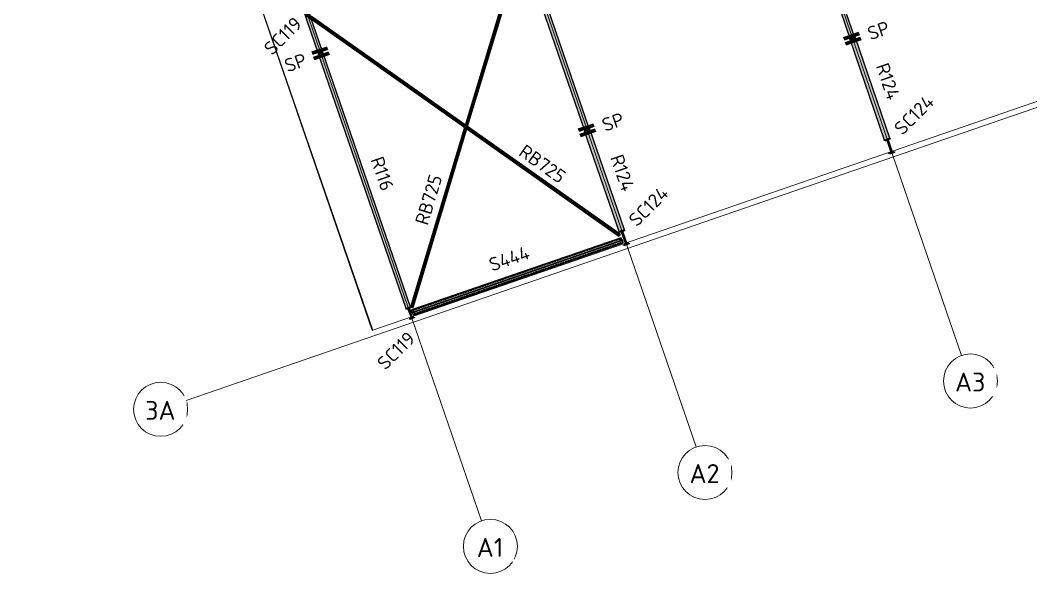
# Model space of a CAD drawing. Header units: millimetres. Extents: x 665 to 159342, y 5858 to 4035990.
# Drawn here: x 32365 to 69796, y 3948325 to 3969070 of the extents above; entities that cross this region are included whole.
import ezdxf

# ---------------------------------------------------------------- set-up
doc = ezdxf.new("R2010")
doc.units = ezdxf.units.MM
doc.linetypes.add('Dash', pattern=[7, 5, -2])
for name, color, linetype, lineweight in [('A-270-M_ROOF', 132, 'Continuous', 13), ('S-280-A_COLUMN', 171, 'Continuous', 18), ('S-280-A_STRUCT_FRAME', 2, 'Continuous', 18), ('S-280-M_COLUMN', 52, 'Continuous', 13), ('S-280-M_STRUCT_FRAME', 12, 'Continuous', 13), ('Z-000-T_TEXT', 131, 'Continuous', 25), ('Z-030-M_GRID', 191, 'Continuous', 13), ('Z-033_T_GRIDREF', 31, 'Continuous', 13)]:
    doc.layers.add(name, color=color, linetype=linetype, lineweight=lineweight)
doc.styles.add('ISOCPEUR_2', font='isocpeur.ttf', dxfattribs={"height": 700})
doc.styles.add('ISOCPEUR_3', font='isocpeur.ttf', dxfattribs={"height": 500})

# ---------------------------------------------------------------- blocks, each defined once
blk = doc.blocks.new('25021-APA-ZZ-ZZ-M3-AR-000001_V3_rvt-1-S6_001 - UPPER ROOF FRAMING - PART 1')
at = {"layer": 'A-270-M_ROOF', "color": 253, "lineweight": 5}
for p, q in [((-2453027, 3976305), (-2446584, 3957592)), ((-2453017, 3976308), (-2446563, 3957599)), ((-2446563, 3957599), (-2398037, 3974308)), ((-2446584, 3957592), (-2446563, 3957599))]:
    blk.add_line(p, q, dxfattribs=at)
blk = doc.blocks.new('NRP_Framing-Steel-SHS - S444 - 200x200x6_0SHS-3929301-S6_001 - UPPER ROOF FRAMING - PART 1')
at = {"layer": 'S-280-M_STRUCT_FRAME', "linetype": 'Dash', "lineweight": 25}
for p, q in [((4113, 94), (-4097, 94)), ((4113, -94), (-4097, -94))]:
    blk.add_line(p, q, dxfattribs=at)
blk = doc.blocks.new('NRP_Framing-Steel-EA - RB725 - 75x75x8EA-3940433-S6_001 - UPPER ROOF FRAMING - PART 1')
at = {"layer": 'S-280-M_STRUCT_FRAME', "linetype": 'Dash', "lineweight": 35}
for points in [[(-2437452, 3961094), (-2437413, 3961148), (-2448813, 3969189), (-2448855, 3969174), (-2448839, 3969125), (-2437670, 3961248)], [(-2437450, 3961088), (-2437452, 3961094), (-2448839, 3969125), (-2448837, 3969119), (-2437457, 3961094)], [(-2437454, 3961082), (-2437450, 3961088), (-2448837, 3969119), (-2448833, 3969106), (-2437690, 3961248)], [(-2437413, 3961148), (-2437413, 3961149), (-2437554, 3961248)]]:
    blk.add_hatch(color=132, dxfattribs=at).paths.add_polyline_path(points)
at = {"layer": 'S-280-M_STRUCT_FRAME', "color": 133, "linetype": 'Dash', "lineweight": 35}
for p, q in [((-2449023, 3969337), (-2449066, 3969276)), ((-2449066, 3969276), (-2449064, 3969269)), ((-2449064, 3969269), (-2449059, 3969276)), ((-2449064, 3969269), (-2448833, 3969106)), ((-2449061, 3969281), (-2449022, 3969336)), ((-2449059, 3969276), (-2449061, 3969281)), ((-2449061, 3969281), (-2448839, 3969125)), ((-2449059, 3969276), (-2448837, 3969119)), ((-2449022, 3969336), (-2449023, 3969337)), ((-2449023, 3969337), (-2448813, 3969189)), ((-2449022, 3969336), (-2448814, 3969189))]:
    blk.add_line(p, q, dxfattribs=at)
at = {"layer": 'S-280-M_STRUCT_FRAME', "color": 133, "lineweight": 35}
for p, q in [((-2448813, 3969189), (-2437413, 3961149)), ((-2448813, 3969189), (-2437413, 3961148)), ((-2448839, 3969125), (-2437452, 3961094)), ((-2448837, 3969119), (-2437450, 3961088)), ((-2448833, 3969106), (-2437454, 3961082)), ((-2437450, 3961088), (-2437454, 3961082)), ((-2437413, 3961148), (-2437452, 3961094)), ((-2437452, 3961094), (-2437450, 3961088)), ((-2437413, 3961149), (-2437413, 3961148))]:
    blk.add_line(p, q, dxfattribs=at)
blk = doc.blocks.new('NRP_Framing-Steel-EA - RB725 - 75x75x8EA-4109985-S6_001 - UPPER ROOF FRAMING - PART 1')
at = {"layer": 'S-280-M_STRUCT_FRAME', "linetype": 'Dash', "lineweight": 35}
h = blk.add_hatch(color=132, dxfattribs=at)
h.paths.add_polyline_path([(-2445084, 3958437), (-2443086, 3965053), (-2443150, 3965099), (-2445156, 3958458), (-2445125, 3958449)])
h.paths.add_polyline_path([(-2443062, 3965133), (-2441052, 3971787), (-2441075, 3971853), (-2441114, 3971840), (-2443126, 3965178)])
at = {"layer": 'S-280-M_STRUCT_FRAME', "color": 133, "lineweight": 35}
for p, q in [((-2441115, 3971840), (-2443127, 3965178)), ((-2441114, 3971840), (-2443126, 3965178)), ((-2443062, 3965132), (-2441052, 3971787)), ((-2443150, 3965099), (-2445156, 3958458)), ((-2443151, 3965099), (-2445156, 3958459)), ((-2445084, 3958437), (-2443086, 3965053)), ((-2445156, 3958458), (-2445156, 3958459)), ((-2445084, 3958437), (-2445156, 3958458))]:
    blk.add_line(p, q, dxfattribs=at)
at = {"layer": 'S-280-M_STRUCT_FRAME', "color": 133, "linetype": 'Dash', "lineweight": 35}
for p, q in [((-2441040, 3972086), (-2441115, 3971840)), ((-2441040, 3972085), (-2441114, 3971840)), ((-2441052, 3971787), (-2440968, 3972064)), ((-2440976, 3972067), (-2441040, 3972086)), ((-2441040, 3972086), (-2441040, 3972085)), ((-2441040, 3972085), (-2440968, 3972064)), ((-2440978, 3972072), (-2440979, 3972068)), ((-2440970, 3972070), (-2440978, 3972072)), ((-2440978, 3972072), (-2440976, 3972067)), ((-2440968, 3972064), (-2440970, 3972070)), ((-2443127, 3965178), (-2443151, 3965099)), ((-2443126, 3965178), (-2443150, 3965099)), ((-2443086, 3965053), (-2443062, 3965132))]:
    blk.add_line(p, q, dxfattribs=at)
blk = doc.blocks.new('NRP_Framing-Steel-EA - WB725 - 75x75x8EA-3966783-S6_001 - UPPER ROOF FRAMING - PART 1')
at = {"layer": 'S-280-M_STRUCT_FRAME', "linetype": 'Dash', "lineweight": 25}
for points in [[(-2445108, 3958249), (-2445092, 3958255), (-2445095, 3958262), (-2445104, 3958259), (-2445126, 3958322), (-2445132, 3958320), (-2445123, 3958293)], [(-2445104, 3958259), (-2445095, 3958262), (-2445117, 3958325), (-2445126, 3958322), (-2445108, 3958268)]]:
    blk.add_hatch(color=256, dxfattribs=at).paths.add_polyline_path(points)
for p, q in [((-2445117, 3958325), (-2437410, 3960979)), ((-2437410, 3960979), (-2437388, 3960916)), ((-2445056, 3958276), (-2437340, 3960933)), ((-2445053, 3958268), (-2437337, 3960925)), ((-2437340, 3960933), (-2437337, 3960925)), ((-2445056, 3958276), (-2445095, 3958262)), ((-2445092, 3958255), (-2445053, 3958268)), ((-2445053, 3958268), (-2445056, 3958276))]:
    blk.add_line(p, q, dxfattribs=at)
at = {"layer": 'S-280-M_STRUCT_FRAME', "lineweight": 25}
for p, q in [((-2445126, 3958322), (-2445132, 3958320)), ((-2445132, 3958320), (-2445108, 3958249)), ((-2445126, 3958322), (-2445117, 3958325)), ((-2445104, 3958259), (-2445126, 3958322)), ((-2445108, 3958249), (-2445092, 3958255)), ((-2445095, 3958262), (-2445104, 3958259))]:
    blk.add_line(p, q, dxfattribs=at)
blk = doc.blocks.new('NRP_Framing-Steel-EA - WB725 - 75x75x8EA-3966784-S6_001 - UPPER ROOF FRAMING - PART 1')
at = {"layer": 'S-280-M_STRUCT_FRAME', "linetype": 'Dash', "lineweight": 25}
for points in [[(-2437295, 3960860), (-2437289, 3960862), (-2437314, 3960933), (-2437329, 3960928), (-2437327, 3960920), (-2437317, 3960923), (-2437297, 3960865)], [(-2437305, 3960857), (-2437295, 3960860), (-2437317, 3960923), (-2437327, 3960920), (-2437314, 3960882)]]:
    blk.add_hatch(color=256, dxfattribs=at).paths.add_polyline_path(points)
at = {"layer": 'S-280-M_STRUCT_FRAME', "lineweight": 25}
for p, q in [((-2437314, 3960933), (-2437329, 3960928)), ((-2437289, 3960862), (-2437314, 3960933)), ((-2437327, 3960920), (-2437317, 3960923)), ((-2437317, 3960923), (-2437295, 3960860)), ((-2437295, 3960860), (-2437305, 3960857)), ((-2437295, 3960860), (-2437289, 3960862))]:
    blk.add_line(p, q, dxfattribs=at)
at = {"layer": 'S-280-M_STRUCT_FRAME', "linetype": 'Dash', "lineweight": 25}
for p, q in [((-2437366, 3960907), (-2445081, 3958250)), ((-2437305, 3960857), (-2445011, 3958203)), ((-2437368, 3960914), (-2437366, 3960907)), ((-2437366, 3960907), (-2437327, 3960920)), ((-2437329, 3960928), (-2437337, 3960925)), ((-2445081, 3958250), (-2445084, 3958257)), ((-2445011, 3958203), (-2445033, 3958267))]:
    blk.add_line(p, q, dxfattribs=at)
blk = doc.blocks.new('Grid - NRP_Grid-Head-320187-S6_001 - UPPER ROOF FRAMING - PART 1')
at = {"layer": 'Z-033_T_GRIDREF'}
blk.add_circle((0, 0), 5, dxfattribs=at)
blk = doc.blocks.new('NRP_Splice _v3_ - NRP_Splice-3209833-S6_001 - UPPER ROOF FRAMING - PART 1')
at = {"layer": 'Z-000-T_TEXT', "lineweight": 70}
for p, q in [((-0.5, 1.5), (-0.5, -1.5)), ((-0.5, 1.5), (-0.5, -1.5)), ((0.5, 1.5), (0.5, -1.5)), ((0.5, -1.5), (0.5, 1.5))]:
    blk.add_line(p, q, dxfattribs=at)
blk = doc.blocks.new('NRP_Splice _v3_ - NRP_Splice-3927024-S6_001 - UPPER ROOF FRAMING - PART 1')
at = {"layer": 'Z-000-T_TEXT', "lineweight": 70}
for p, q in [((-0.5, -1.5), (-0.5, 1.5)), ((-0.5, 1.5), (-0.5, -1.5)), ((0.5, -1.5), (0.5, 1.5)), ((0.5, -1.5), (0.5, 1.5))]:
    blk.add_line(p, q, dxfattribs=at)

msp = doc.modelspace()

# ---------------------------------------------------------------- hatches: boundary and pattern name
at = {"layer": 'S-280-M_STRUCT_FRAME', "lineweight": 5}
for points in [[(63118, 3968359), (63279, 3968415), (59570, 3979187), (59409, 3979131), (61546, 3972923)], [(43415, 3967821), (43577, 3967876), (40493, 3976833), (40331, 3976777), (41659, 3972923)], [(53281, 3964972), (53449, 3965030), (49740, 3975802), (49572, 3975744), (51427, 3970355)], [(63100, 3968353), (64380, 3964634), (64578, 3964702), (63297, 3968421)], [(63279, 3968416), (63297, 3968422), (63283, 3968463), (63265, 3968457), (63277, 3968421)], [(63099, 3968354), (63117, 3968360), (63103, 3968401), (63085, 3968395), (63098, 3968359)], [(46659, 3958400), (46821, 3958456), (43577, 3967876), (43416, 3967820), (45340, 3962231)], [(43577, 3967876), (43546, 3967866), (43543, 3967865)], [(53449, 3965031), (53464, 3965036), (53449, 3965077), (53435, 3965072), (53448, 3965035)], [(53266, 3964968), (53281, 3964973), (53266, 3965014), (53252, 3965009), (53265, 3964972)], [(54547, 3961248), (54745, 3961316), (53464, 3965035), (53266, 3964967), (54209, 3962231)], [(46927, 3958160), (54689, 3960833), (54624, 3961022), (46861, 3958349), (46892, 3958260)]]:
    msp.add_hatch(color=256, dxfattribs=at).paths.add_polyline_path(points)
at = {"layer": 'S-280-M_STRUCT_FRAME'}
for points in [[(63297, 3968421), (63297, 3968422), (63279, 3968415)], [(53464, 3965035), (53464, 3965036), (53449, 3965030)]]:
    msp.add_hatch(color=256, dxfattribs=at).paths.add_polyline_path(points)

# ---------------------------------------------------------------- linework, layer by layer
at = {"layer": 'S-280-M_COLUMN', "lineweight": 35}
for p, q in [((64384, 3964624), (64581, 3964692)), ((64586, 3964680), (64505, 3964652)), ((64581, 3964692), (64586, 3964680)), ((64388, 3964612), (64384, 3964624)), ((64469, 3964639), (64388, 3964612)), ((64641, 3964183), (64487, 3964631)), ((64496, 3964634), (64650, 3964186)), ((64551, 3964137), (64632, 3964165)), ((64556, 3964125), (64551, 3964137)), ((64753, 3964193), (64556, 3964125)), ((64668, 3964177), (64749, 3964205)), ((64749, 3964205), (64753, 3964193)), ((54550, 3961238), (54748, 3961306)), ((54555, 3961226), (54550, 3961238)), ((54636, 3961253), (54555, 3961226)), ((54808, 3960797), (54654, 3961245)), ((54663, 3961248), (54817, 3960800)), ((54752, 3961294), (54671, 3961266)), ((54748, 3961306), (54752, 3961294)), ((54718, 3960751), (54799, 3960779)), ((54722, 3960739), (54718, 3960751)), ((54920, 3960807), (54722, 3960739)), ((54835, 3960791), (54916, 3960819)), ((54916, 3960819), (54920, 3960807)), ((46660, 3958388), (46828, 3958446)), ((46663, 3958378), (46660, 3958388)), ((46733, 3958402), (46663, 3958378)), ((46864, 3958056), (46747, 3958395)), ((46755, 3958397), (46871, 3958059)), ((46832, 3958436), (46762, 3958412)), ((46828, 3958446), (46832, 3958436)), ((46787, 3958018), (46857, 3958042)), ((46791, 3958007), (46787, 3958018)), ((46959, 3958065), (46791, 3958007)), ((46886, 3958052), (46956, 3958076)), ((46956, 3958076), (46959, 3958065))]:
    msp.add_line(p, q, dxfattribs=at)
for centre, radius, start, end in [((64474, 3964626), 14, 19.0004, 109.0004), ((64509, 3964638), 14, 109.0004, 199.0004), ((64628, 3964178), 14, 289.0004, 19.0004), ((64663, 3964190), 14, 199.0004, 289.0004), ((54640, 3961240), 14, 19.0004, 109.0004), ((54676, 3961252), 14, 109.0004, 199.0004), ((54795, 3960792), 14, 289.0004, 19.0004), ((54830, 3960804), 14, 199.0004, 289.0004), ((46737, 3958391), 11.4, 19.0004, 109.0004), ((46765, 3958401), 11.4, 109.0004, 199.0004), ((46853, 3958053), 11.4, 289.0004, 19.0004), ((46882, 3958062), 11.4, 199.0004, 289.0004)]:
    msp.add_arc(centre, radius, start, end, dxfattribs=at)
at = {"layer": 'S-280-M_STRUCT_FRAME', "lineweight": 25}
for p, q in [((63118, 3968359), (59409, 3979131)), ((63279, 3968415), (59570, 3979187)), ((43415, 3967821), (40331, 3976777)), ((43577, 3967876), (40493, 3976833)), ((53281, 3964972), (49572, 3975744)), ((53449, 3965030), (49740, 3975802)), ((63100, 3968353), (63297, 3968421)), ((63282, 3968464), (63265, 3968458)), ((63265, 3968457), (63283, 3968463)), ((63297, 3968422), (63279, 3968416)), ((63283, 3968463), (63282, 3968464)), ((63297, 3968422), (63283, 3968463)), ((63297, 3968421), (63297, 3968422)), ((64578, 3964702), (63297, 3968421)), ((63103, 3968402), (63085, 3968396)), ((63085, 3968395), (63103, 3968401)), ((63085, 3968396), (63085, 3968395)), ((63085, 3968395), (63099, 3968354)), ((63117, 3968360), (63099, 3968354)), ((63099, 3968354), (63100, 3968353)), ((64380, 3964634), (63100, 3968353)), ((63279, 3968415), (63118, 3968359)), ((43577, 3967876), (43415, 3967821)), ((43416, 3967820), (43577, 3967876)), ((46659, 3958400), (43416, 3967820)), ((46821, 3958456), (43577, 3967876)), ((53449, 3965078), (53434, 3965073)), ((53435, 3965072), (53449, 3965077)), ((53449, 3965077), (53449, 3965078)), ((53464, 3965036), (53449, 3965077)), ((53266, 3965015), (53252, 3965010)), ((53252, 3965009), (53267, 3965014)), ((53252, 3965010), (53252, 3965009)), ((53252, 3965009), (53266, 3964968)), ((53266, 3964967), (53464, 3965035)), ((53281, 3964973), (53266, 3964968)), ((53266, 3964968), (53266, 3964967)), ((54547, 3961248), (53266, 3964967)), ((53449, 3965030), (53281, 3964972)), ((53464, 3965036), (53449, 3965031)), ((53464, 3965035), (53464, 3965036)), ((54745, 3961316), (53464, 3965035)), ((64578, 3964702), (64380, 3964634)), ((54745, 3961316), (54547, 3961248)), ((54624, 3961022), (46861, 3958349)), ((54624, 3961022), (54689, 3960833)), ((46927, 3958160), (54689, 3960833)), ((46821, 3958456), (46659, 3958400)), ((46927, 3958160), (46861, 3958349))]:
    msp.add_line(p, q, dxfattribs=at)
at = {"layer": 'S-280-M_STRUCT_FRAME', "linetype": 'Dash', "lineweight": 25}
for p, q in [((63264, 3968458), (63103, 3968402)), ((63103, 3968401), (63180, 3968428)), ((63180, 3968428), (63194, 3968386)), ((63189, 3968431), (63265, 3968457)), ((63203, 3968389), (63189, 3968431)), ((63194, 3968386), (63118, 3968360)), ((63279, 3968416), (63203, 3968389)), ((63203, 3968389), (63203, 3968389)), ((43567, 3967905), (43406, 3967849)), ((43406, 3967849), (43483, 3967875)), ((43493, 3967848), (43415, 3967821)), ((43415, 3967821), (43416, 3967820)), ((43483, 3967875), (43493, 3967848)), ((43490, 3967878), (43567, 3967904)), ((43499, 3967850), (43490, 3967878)), ((43577, 3967877), (43499, 3967850)), ((43499, 3967850), (43499, 3967850)), ((43577, 3967876), (43577, 3967876)), ((53434, 3965073), (53266, 3965015)), ((53355, 3965045), (53435, 3965072)), ((53267, 3965014), (53346, 3965042)), ((53360, 3965000), (53281, 3964973)), ((53346, 3965042), (53360, 3965000)), ((53369, 3965003), (53355, 3965045)), ((53449, 3965031), (53369, 3965003)), ((53369, 3965003), (53369, 3965003))]:
    msp.add_line(p, q, dxfattribs=at)
at = {"layer": 'Z-030-M_GRID'}
for p, q in [((67235, 3956664), (50144, 4006298)), ((57402, 3953278), (40311, 4002912))]:
    msp.add_line(p, q, dxfattribs=at)

# ---------------------------------------------------------------- block references
at = {"lineweight": 5}
msp.add_blockref('25021-APA-ZZ-ZZ-M3-AR-000001_V3_rvt-1-S6_001 - UPPER ROOF FRAMING - PART 1', (2491986, 0), dxfattribs=at)
at = {"layer": 'S-280-M_STRUCT_FRAME', "color": 133, "linetype": 'Dash', "lineweight": 35}
for name in ['NRP_Framing-Steel-EA - RB725 - 75x75x8EA-4109985-S6_001 - UPPER ROOF FRAMING - PART 1', 'NRP_Framing-Steel-EA - RB725 - 75x75x8EA-3940433-S6_001 - UPPER ROOF FRAMING - PART 1']:
    msp.add_blockref(name, (2491986, 0), dxfattribs=at)
at = {"layer": 'S-280-M_STRUCT_FRAME', "linetype": 'Dash', "lineweight": 25}
for name in ['NRP_Framing-Steel-EA - WB725 - 75x75x8EA-3966783-S6_001 - UPPER ROOF FRAMING - PART 1', 'NRP_Framing-Steel-EA - WB725 - 75x75x8EA-3966784-S6_001 - UPPER ROOF FRAMING - PART 1']:
    msp.add_blockref(name, (2491986, 0), dxfattribs=at)
at = {"layer": 'S-280-M_STRUCT_FRAME', "linetype": 'Dash', "lineweight": 25, "rotation": 199.0004071202127}
msp.add_blockref('NRP_Framing-Steel-SHS - S444 - 200x200x6_0SHS-3929301-S6_001 - UPPER ROOF FRAMING - PART 1', (50783, 3959594), dxfattribs=at)
at = {"layer": 'Z-000-T_TEXT', "lineweight": 70, "xscale": 200, "yscale": 200, "zscale": 200, "rotation": 109.0004071202155}
for name, p in [('NRP_Splice _v3_ - NRP_Splice-3209833-S6_001 - UPPER ROOF FRAMING - PART 1', (63190, 3968386)), ('NRP_Splice _v3_ - NRP_Splice-3927024-S6_001 - UPPER ROOF FRAMING - PART 1', (43496, 3967849)), ('NRP_Splice _v3_ - NRP_Splice-3209833-S6_001 - UPPER ROOF FRAMING - PART 1', (53357, 3965000))]:
    msp.add_blockref(name, p, dxfattribs=at)
at = {"layer": 'Z-033_T_GRIDREF', "xscale": 199.9999999999999, "yscale": 199.9999999999999, "zscale": 199.9999999999999}
for p, rotation in [((67561, 3955718), 19.0004071202157), ((37566, 3954672), 109.0004071202156), ((57727, 3952332), 19.00040712021534), ((49781, 3949596), 19.00040712021534)]:
    msp.add_blockref('Grid - NRP_Grid-Head-320187-S6_001 - UPPER ROOF FRAMING - PART 1', p, dxfattribs=dict(at, rotation=rotation))

# ---------------------------------------------------------------- texts
at = {"layer": 'S-280-A_COLUMN', "lineweight": 13, "char_height": 500, "attachment_point": 1, "rotation": 45, "style": 'ISOCPEUR_3'}
for s, insert, width in [('SC119', (41343, 3968092), 1956.12), ('SC124', (64685, 3965135), 2132.49), ('SC124', (54851, 3961749), 2132.49), ('SC119', (45536, 3956444), 1956.12)]:
    msp.add_mtext(s, dxfattribs=dict(at, insert=insert, width=width))
at = {"layer": 'S-280-A_STRUCT_FRAME', "lineweight": 13, "char_height": 500, "attachment_point": 1, "style": 'ISOCPEUR_3'}
for s, insert, width, rotation in [('R124', (64518, 3967541), 1699.58, 289.0004), ('RB725', (51079, 3964504), 2260.76, 324.8067), ('R116', (45803, 3964077), 1523.21, 289.0004), ('R124', (54684, 3964155), 1699.58, 289.0004), ('RB725', (46978, 3961595), 2260.76, 73.1941), ('S444', (49676, 3960236), 1924.05, 19.0004)]:
    msp.add_mtext(s, dxfattribs=dict(at, insert=insert, width=width, rotation=rotation))
at = {"layer": 'Z-000-T_TEXT', "char_height": 500, "width": 962.02, "attachment_point": 1, "rotation": 19.0004, "style": 'ISOCPEUR_3'}
for insert in [(63692, 3968793), (42099, 3967603), (53859, 3965407)]:
    msp.add_mtext('SP', dxfattribs=dict(at, insert=insert))

# ---------------------------------------------------------------- next in the draw order: texts
at = {"layer": 'Z-033_T_GRIDREF', "char_height": 700, "attachment_point": 1, "style": 'ISOCPEUR_2', "bg_fill": 3, "box_fill_scale": 1.25, "bg_fill_color": 256, "bg_fill_true_color": 13158600, "bg_fill_transparency": 0}
for s, insert, width in [('3A', (36995, 3954981), 1362.87), ('A2', (57157, 3952644), 1362.87), ('A1', (49277, 3949908), 1202.53)]:
    msp.add_mtext(s, dxfattribs=dict(at, insert=insert, width=width))

# ---------------------------------------------------------------- next in the draw order: linework, layer by layer
at = {"layer": 'Z-030-M_GRID'}
for p, q in [((49456, 3950542), (32365, 4000176)), ((150929, 3993707), (38511, 3954998))]:
    msp.add_line(p, q, dxfattribs=at)

# ---------------------------------------------------------------- next in the draw order: texts
at = {"layer": 'Z-033_T_GRIDREF', "insert": (66991, 3956030), "char_height": 700, "width": 1362.87, "attachment_point": 1, "style": 'ISOCPEUR_2', "bg_fill": 3, "box_fill_scale": 1.25, "bg_fill_color": 256, "bg_fill_true_color": 13158600, "bg_fill_transparency": 0}
msp.add_mtext('A3', dxfattribs=at)

doc.saveas('drawing.dxf')
